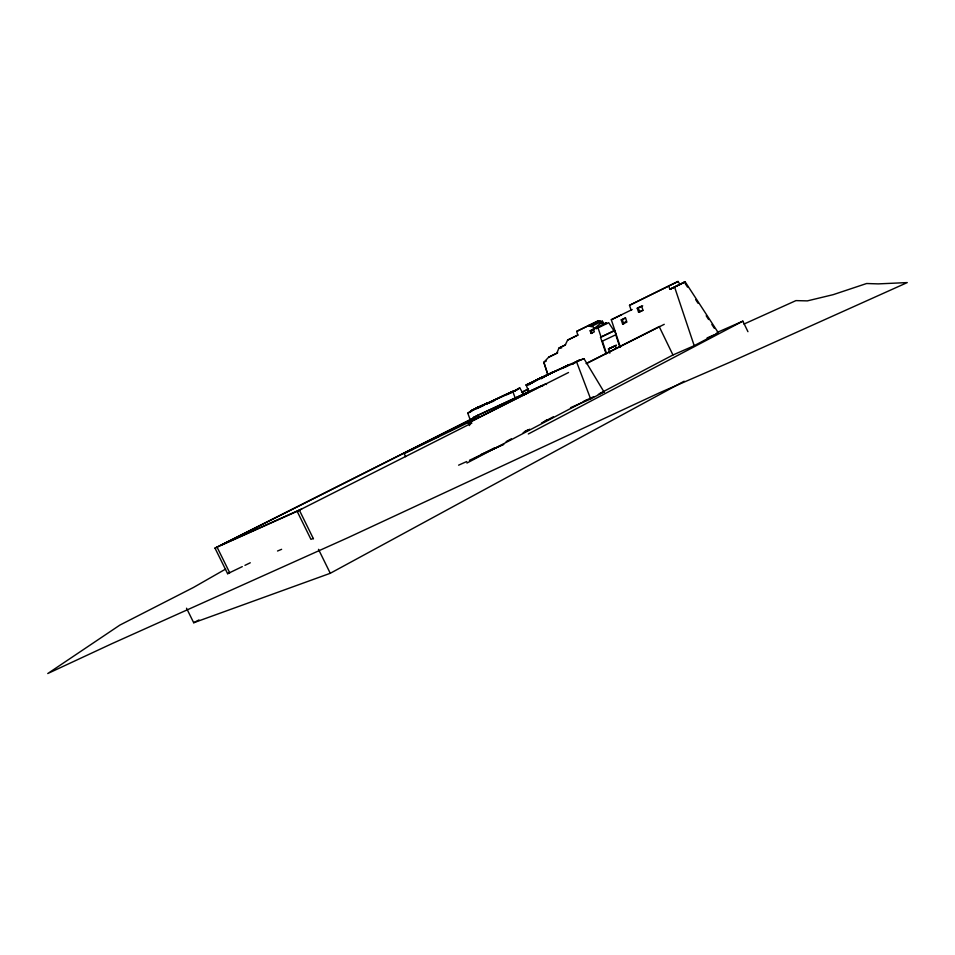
<?xml version="1.0" encoding="UTF-8"?>
<svg xmlns="http://www.w3.org/2000/svg" width="955" height="955" viewBox="0 0 955 955"><rect width="100%" height="100%" fill="white"/><g stroke="black" fill="none" stroke-linecap="round" stroke-linejoin="round"><path stroke-width="1.43" d="M606.843 323.59L606.341 322.838L604.133 323.912L602.307 321.155L600.695 321.942L600.003 320.904L598.678 321.56L598.212 320.856L576.665 331.397L577.835 335.074L567.616 340.087L565.241 345.006L558.973 348.05L556.741 353.302L548.683 357.194L543.837 362.279L547.884 374.706L543.837 362.279L546.272 361.086M683.899 282.501L685.105 281.761L718.339 332.829M685.105 281.761L669.873 289.329L668.739 285.963L678.05 281.462L679.984 284.423L684.687 282.107L669.873 289.329L679.984 284.423M606.103 353.827L600.528 337.306L614.519 330.406M625.788 321.525L622.648 324.115L621.239 319.853L625.477 317.8L626.886 322.086L622.648 324.115L623.746 323.876L622.338 319.615L625.513 318.075M591.981 332.686L591.061 333.426L590.178 330.752L593.449 329.153L602.39 321.859L603.846 324.055L602.975 324.772L601.519 322.563M516.87 390.106L519.699 387.873L523.746 394.534L529.165 392.039M470.373 420.152L467.759 413.169L478.467 406.854L491.348 401.804M523.746 394.534L524.653 393.878M476.76 408.012L478.467 406.854L469.323 412.011L475.912 408.585M564.93 367.245L568.702 364.834L583.971 358.65L604.002 391.92M563.784 367.651C551.668 372.522 539.742 378.18 528.64 384.698L526.157 384.972L528.975 392.433M483.242 405.732L476.569 408.645L487.492 402.879L470.899 410.853L515.628 390.511M225.655 569.061L193.471 587.456L119.912 625.071L47.75 673.538L112.117 643.586L347.775 537.772L659.368 392.839L730.396 362.041L907.25 282.584L878.218 283.886L866.615 283.516L833.178 294.665L807.357 300.885L795.933 300.61L743.981 324.067M515.831 390.285L506.819 394.534L515.616 390.655L510.65 392.183M506.819 394.534L513.742 390.655M519.699 387.873L512.847 391.705L515.485 398.701L518.171 397.411M567.079 365.658L545.293 375.912L568.702 364.834L561.91 368.463L574.886 362.852M186.523 608.216L193.698 622.732L330.275 573.287L684.186 381.224M486.453 404.144C494.499 400.061 502.306 395.764 510.567 392.433L481.881 405.648L493.914 401.088M533.391 382.036L526.157 384.972L552.432 372.247L540.888 378.729L547.657 374.778L536.495 379.911L542.989 376.688M193.698 622.732L198.95 619.938M506.162 441.592L511.391 438.834M523.185 432.639L529.727 429.201M541.509 423.005L544.135 421.632M546.749 420.26L553.303 416.822M474.193 458.507L494.929 447.608M466.935 463.044L586.812 399.99M593.735 396.671L583.803 401.291M599.776 393.496L672.953 354.985L693.855 345.853L718.279 333.02L715.188 334.381M528.33 433.976L742.859 321.155L747.944 331.683M469.585 425.572L468.32 422.981L470.97 421.776L471.639 423.137L297.136 511.283L310.948 539.372L313.168 538.465M536.65 388.267L472.104 420.845L475.626 419.233M659.523 326.467L586.119 363.521M568.535 372.51L468.499 422.91L469.168 424.271L471.639 423.137M586.525 363.569L664.25 324.318M521.884 392.219L528.509 388.876M521.788 392.433L528.413 389.103M609.839 353.183L608.442 348.933L616.381 345.077M452.754 429.201L448.838 430.992L474.874 418.063L473.931 418.505L473.417 417.454L478.025 415.139L546.069 383.719L546.475 384.555M214.982 548.098L217.072 547.167L229.725 572.821L227.612 573.692L214.982 548.098L475.232 417.168M475.351 417.251L217.072 547.167L299.404 510.268L313.455 538.859M544.446 421.155L547.299 419.723M524.665 431.529L527.566 430.072M467.759 413.169L471.245 411.426M631.088 310.053L629.512 305.325L668.739 285.963M598.212 320.856L576.665 331.397M678.05 281.462L629.512 305.325M589.092 325.273L589.354 326.073L590.679 325.428L591.073 326.61L602.307 321.155M591.073 326.61L592.685 325.822L593.735 328.986L606.341 322.838M548.683 357.194L557.708 352.765M620.428 347.334L611.307 319.722L632.198 309.527M567.616 340.087L577.954 335.05M611.307 319.722L621.621 314.696M593.735 328.986L595.932 327.911L596.218 328.783L608.681 322.695L614.041 330.8M591.264 330.502L594.535 328.902L593.449 329.153L594.332 331.839L591.061 333.426L592.148 333.188L591.264 330.502L590.178 330.752M637.248 308.238L641.605 306.113L642.942 310.136L638.573 312.249L637.248 308.238L642.703 305.863M565.563 344.839L558.973 348.05L561.659 347.918M589.354 326.073L600.003 320.904M639.611 311.796L638.573 312.249L642.954 310.423M540.614 378.156L528.64 384.698L536.471 380.018L526.157 384.972M405.624 456.705L404.12 453.494L476.76 418.433L472.45 420.415M227.612 573.692L242.284 566.625M244.946 565.348L250.282 562.782M600.528 337.306L614.889 330.585L614.304 330.717L616.25 334.68M470.899 410.853L482.645 405.338M608.442 348.933L615.832 345.603L608.92 348.826M545.293 375.912L555.5 371.197M473.417 417.454L542.154 385.534L542.559 386.369M522.886 395.191L526.933 393.329M404.12 453.494L408.967 451.261M473.394 418.099L476.688 416.583M435.408 437.748L439.3 435.969L408.812 451.13L412.656 449.387M221.429 544.971L301.673 508.991M480.914 454.544L503.834 444.266L469.454 460.31M458.603 465.169L466.744 461.528M717.038 332.495L742.859 321.155M707.07 337.951L713.839 334.978M598.343 394.355L604.252 391.789L590.381 399.095L570.529 407.678M277.523 551.011L281.618 549.316M583.971 358.65L575.053 362.184L572.332 364.177L580.163 359.713L576.45 361.527L590.632 398.963M621.239 319.853L622.338 319.615M685.117 283.396L687.552 287.133M695.646 299.584L698.081 303.308M706.187 315.759L708.61 319.495M711.857 324.473L714.28 328.21M318.504 549.34L330.275 573.287M478.025 415.139L478.527 416.189M659.308 326.813L672.953 354.985M674.612 287.145L694.201 345.674M638.346 307.999L639.671 312.01M619.95 347.417L615.772 334.787L601.865 341.365L602.45 341.221L606.115 352.347M615.366 345.71L616.262 348.444M598.057 327.887L601.113 337.175"/></g></svg>
